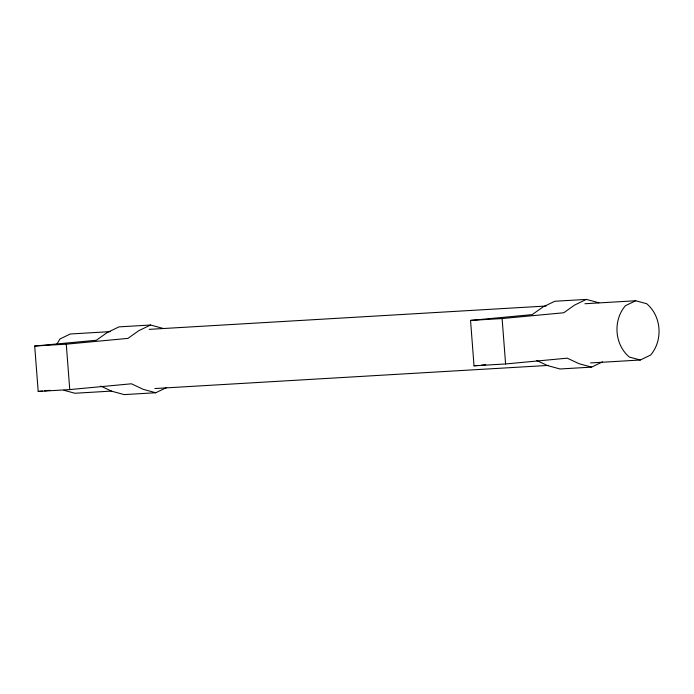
<?xml version="1.0" encoding="UTF-8"?>
<svg xmlns="http://www.w3.org/2000/svg" width="694" height="694" viewBox="0 0 694 694"><rect width="100%" height="100%" fill="white"/><g stroke="black" fill="none" stroke-linecap="round" stroke-linejoin="round"><path stroke-width="1.04" d="M56.769 344.302L59.979 338.958L70.32 333.988L110.32 331.637M163.081 328.418L150.563 325.018L138.748 330.7L127.939 338.386L66.268 344.181L34.7 346.037L38.196 391.442L69.764 389.586L131.435 383.791L143.259 389.351L155.777 392.743L166.681 387.504M598.913 302.792L586.404 299.4L574.589 305.074L563.78 312.76L502.109 318.555L470.541 320.411L474.028 365.816L505.596 363.96L567.267 358.173L579.1 363.725L591.618 367.126L602.522 361.878M635.73 300.754L625.389 305.716C612.854 320.446 614.433 344.519 629.337 357.037L640.293 360.013L650.634 355.042C663.169 340.32 661.59 316.238 646.678 303.72L635.73 300.754L584.921 303.738M34.7 346.037L96.371 340.242L107.18 332.556L118.995 326.874L150.563 325.018M470.541 320.411L532.211 314.616L543.02 306.93L554.836 301.257L586.404 299.4M38.196 391.442L42.447 391.043M44.572 390.843L49.89 390.34M474.028 365.816L478.287 365.417M481.471 365.122L485.731 364.723M149.245 329.355L546.005 306.028M111.639 391.086L74.883 393.246L63.935 390.28M154.883 388.545L548.399 365.408M590.559 362.936L640.293 360.013M155.777 392.743L124.209 394.6L111.691 391.208L100.777 386.081M591.618 367.126L560.049 368.982L547.531 365.582L536.609 360.455M502.109 318.555L505.596 363.96M66.268 344.181L69.764 389.586"/></g></svg>
